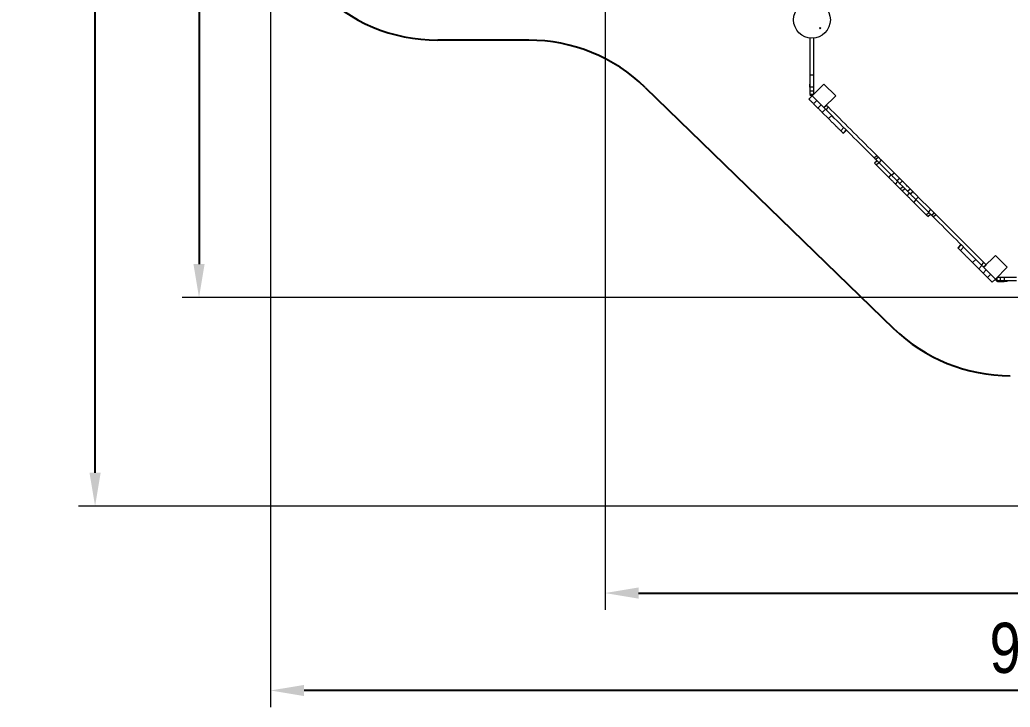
# Model space of a CAD drawing. Header units: millimetres. Extents: x -6077 to 4764, y -4093 to 4128.
# Drawn here: x -6077 to -156, y -4093 to 20 of the extents above; entities that cross this region are included whole.
import ezdxf

# ---------------------------------------------------------------- set-up
doc = ezdxf.new("R2010")
doc.units = ezdxf.units.MM
for name, color, linetype in [('DIKOM_ЗОНА', 80, 'Continuous'), ('DIKOM_ОБЪЕКТ', 7, 'Continuous'), ('DIKOM_РАЗМЕР_ЗОНА', 7, 'Continuous'), ('DIKOM_РАЗМЕР_ОБЪЕКТА', 7, 'Continuous')]:
    doc.layers.add(name, color=color, linetype=linetype)
doc.styles.add('style1', font='arial.ttf', dxfattribs={"width": 0.8})
doc.dimstyles.new('1-50', dxfattribs={"dimtxt": 300, "dimasz": 200, "dimexe": 100, "dimexo": 0, "dimgap": 100, "dimtad": 1, "dimdec": 0, "dimtxsty": 'style1', "dimcen": 0, "dimclrd": 7, "dimclre": 7, "dimadec": 1, "dimazin": 2, "dimtfac": 1, "dimtdec": 0, "dimtmove": 0, "dimatfit": 3, "dimfxl": 0, "dimlwd": 25, "dimlwe": 18, "dimarcsym": 0})

# ---------------------------------------------------------------- blocks, each defined once
blk = doc.blocks.new('A$Ceda28903')
at = {"color": 7, "linetype": 'Continuous', "lineweight": 15}
for p, q in [((4149.6, 2459.4), (4149.6, 2387.1)), ((4170.6, 2459.4), (4170.6, 2387.1)), ((4088.8, 2404.2), (4018.1, 2333.4)), ((4159.5, 2333.4), (4088.8, 2404.2)), ((4170.6, 2387.1), (4149.6, 2387.1)), ((4149.6, 2387.1), (4149.6, 2363.3)), ((4173.6, 2403.3), (4170.6, 2403.3)), ((4170.6, 2387.1), (4170.6, 2363.3)), ((4173.6, 2385.3), (4170.6, 2385.3)), ((4173.6, 2403.3), (4173.6, 2385.3)), ((4173.6, 2345.4), (4173.6, 2385.3)), ((4018.1, 2333.4), (4088.8, 2262.7)), ((4088.8, 2262.7), (4159.5, 2333.4)), ((4170.6, 2363.3), (4149.6, 2363.3)), ((4149.6, 2363.3), (4149.6, 2343.3)), ((4170.6, 2343.3), (4149.6, 2343.3)), ((4169.2, 2343.3), (4159.4, 2333.6)), ((4169.4, 2343.3), (4159.5, 2333.4)), ((4159.5, 2333.4), (4178.6, 2314.4)), ((4161.6, 2331.3), (4172.1, 2341.9)), ((4161.7, 2331.2), (4172.1, 2341.7)), ((4170.6, 2363.3), (4170.6, 2343.3)), ((4173.6, 2345.2), (4173.6, 2345.4)), ((4079.2, 2253.1), (4042.2, 2216.1)), ((4075.9, 2249.8), (4061, 2264.7)), ((4088.7, 2262.7), (4073.9, 2277.5)), ((4079.2, 2253.1), (4098.3, 2234.1)), ((4105.1, 2279.1), (4124.2, 2260)), ((4150.3, 2286.1), (4124.2, 2260)), ((4131.2, 2305.2), (4150.3, 2286.1)), ((4039.9, 2213.8), (4042.2, 2216.1)), ((4042.2, 2216.1), (4061.3, 2197)), ((4098.3, 2234.1), (4061.3, 2197)), ((3969.2, 2143.2), (3988.3, 2124.1)), ((3953.7, 2127.7), (3972.8, 2108.6)), ((3955.3, 2129.3), (3974.4, 2110.2)), ((3974.4, 2110.2), (3988.3, 2124.1)), ((3777.6, 1951.6), (3762.8, 1966.4)), ((3788.1, 1962.1), (3773.2, 1976.9)), ((3744, 1947.6), (3668.9, 1872.6)), ((3758.8, 1932.8), (3683.8, 1857.7)), ((3776, 1920.3), (3701, 1845.2)), ((3758.8, 1932.8), (3744, 1947.6)), ((3776, 1920.3), (3761.2, 1935.1)), ((3785.4, 1929.7), (3770.6, 1944.5)), ((3637, 1840.6), (3635.9, 1839.6)), ((3650.8, 1824.7), (3635.9, 1839.6)), ((3651.8, 1825.8), (3637, 1840.6)), ((3683.8, 1857.7), (3668.9, 1872.6)), ((3701, 1845.2), (3686.1, 1860.1)), ((3588.2, 1762.2), (3573.4, 1777)), ((3605.8, 1779.8), (3585.2, 1759.1)), ((3620.6, 1764.9), (3605.8, 1779.8)), ((3637.8, 1811.8), (3617.2, 1791.1)), ((3632, 1776.3), (3617.2, 1791.1)), ((3634.8, 1808.7), (3619.9, 1823.6)), ((3661, 1805.2), (3632, 1776.3)), ((3661, 1805.2), (3646.1, 1820.1)), ((3651.8, 1825.8), (3650.8, 1824.7)), ((3524.3, 1728), (3449.3, 1652.9)), ((3539.2, 1713.1), (3524.3, 1728)), ((3557.3, 1761), (3556.3, 1760)), ((3571.2, 1745.1), (3556.3, 1760)), ((3572.2, 1746.1), (3557.3, 1761)), ((3572.2, 1746.1), (3571.2, 1745.1)), ((3591.7, 1735.9), (3576.8, 1750.8)), ((3620.6, 1764.9), (3591.7, 1735.9)), ((3539.2, 1713.1), (3464.1, 1638.1)), ((3551.7, 1696), (3476.6, 1620.9)), ((3551.7, 1696), (3536.9, 1710.8)), ((3434.9, 1608.8), (3420, 1623.7)), ((3430.5, 1634.2), (3445.3, 1619.3)), ((3464.1, 1638.1), (3449.3, 1652.9)), ((3452.4, 1626.4), (3467.3, 1611.5)), ((3476.6, 1620.9), (3461.8, 1635.8)), ((3272.8, 1408.6), (3253.8, 1427.7)), ((3286.7, 1422.5), (3267.6, 1441.6)), ((3288.4, 1424.1), (3269.3, 1443.2)), ((3286.7, 1422.5), (3272.8, 1408.6)), ((3288.4, 1424.1), (3286.7, 1422.5)), ((3063.5, 1378.9), (2992.8, 1308.1)), ((3134.2, 1308.1), (3063.5, 1378.9)), ((2992.8, 1308.1), (3063.5, 1237.4)), ((3063.5, 1237.4), (3134.2, 1308.1)), ((3134.3, 1308.2), (3119.4, 1323.1)), ((3147.1, 1321.1), (3132.3, 1335.9)), ((3134.2, 1308.1), (3143.8, 1317.7)), ((3143.8, 1317.7), (3180.8, 1354.8)), ((3162.9, 1298.6), (3143.8, 1317.7)), ((3162.9, 1298.6), (3199.9, 1335.7)), ((3183.1, 1357.1), (3180.8, 1354.8)), ((3199.9, 1335.7), (3180.8, 1354.8)), ((2937.5, 1247.3), (2718.1, 1247.3)), ((2937.5, 1226.3), (2937.5, 1247.3)), ((3009.9, 1247.3), (2937.5, 1247.3)), ((3009.9, 1226.3), (3009.9, 1247.3)), ((3033.6, 1247.3), (3009.9, 1247.3)), ((3033.6, 1226.3), (3033.6, 1247.3)), ((3053.6, 1247.3), (3033.6, 1247.3)), ((3053.6, 1226.3), (3053.6, 1247.3)), ((3110.9, 1246.6), (3091.8, 1265.7)), ((3110.9, 1246.6), (3136.9, 1272.7)), ((3136.9, 1272.7), (3117.9, 1291.8)), ((2937.5, 1226.3), (2718.1, 1226.3)), ((3009.9, 1226.3), (2937.5, 1226.3)), ((2993.6, 1226.3), (2993.6, 1223.3)), ((3011.6, 1223.3), (2993.6, 1223.3)), ((3033.6, 1226.3), (3009.9, 1226.3)), ((3011.6, 1226.3), (3011.6, 1223.3)), ((3011.6, 1223.3), (3051.5, 1223.3)), ((3053.6, 1226.3), (3033.6, 1226.3)), ((3052, 1223.3), (3051.5, 1223.3)), ((3063.2, 1237.7), (3053.6, 1228.1)), ((3063.5, 1237.4), (3053.6, 1227.6)), ((3055.1, 1224.8), (3065.6, 1235.3)), ((3055.6, 1224.8), (3065.8, 1235.1)), ((3082.6, 1218.3), (3063.5, 1237.4))]:
    blk.add_line(p, q, dxfattribs=at)
at = {"color": 8, "linetype": 'Continuous', "lineweight": 15}
blk.add_line((3055.6, 1224.8), (3055.1, 1224.8), dxfattribs=at)
at = {"color": 7, "linetype": 'Continuous', "lineweight": 15, "flags": 128}
for points in [[(4150.3, 2286.1), (4153.1, 2288.8), (4155.8, 2291.6), (4158.5, 2294.3), (4161.1, 2296.9), (4163.6, 2299.4), (4166, 2301.8), (4168.2, 2304), (4170.3, 2306.1), (4172.2, 2307.9), (4173.8, 2309.6), (4175.2, 2311), (4176.4, 2312.2), (4177.4, 2313.1), (4178, 2313.8), (4178.4, 2314.2), (4178.6, 2314.4)], [(4061, 2264.7), (4044.7, 2248.4), (4028.3, 2232), (4011.9, 2215.5), (3995.3, 2199), (3978.6, 2182.3), (3961.9, 2165.6), (3945.1, 2148.7), (3928.2, 2131.8), (3911.2, 2114.9), (3894.2, 2097.8), (3877.1, 2080.7), (3859.9, 2063.6), (3842.7, 2046.3), (3825.4, 2029), (3808.1, 2011.7), (3790.7, 1994.3), (3773.2, 1976.9)], [(4073.9, 2277.5), (4073.7, 2277.4), (4073.3, 2276.9), (4072.6, 2276.2), (4071.6, 2275.2), (4070.4, 2274), (4068.9, 2272.5), (4067.2, 2270.8), (4065.3, 2268.9), (4063.2, 2266.9), (4061, 2264.7)], [(4088.8, 2262.7), (4088.7, 2262.6), (4085.5, 2259.4), (4082.3, 2256.3), (4079.2, 2253.1)], [(4124.2, 2260), (4120.9, 2256.7), (4117.6, 2253.4), (4114.3, 2250.1), (4111, 2246.8), (4107.8, 2243.5), (4104.6, 2240.3), (4101.4, 2237.2), (4098.3, 2234.1)], [(4039.9, 2213.8), (4026.7, 2200.7), (4010.1, 2184.1), (3993.5, 2167.4), (3976.8, 2150.7), (3959.9, 2133.9), (3943, 2117), (3926.1, 2100), (3909, 2083), (3891.9, 2065.9), (3874.7, 2048.7), (3857.5, 2031.5), (3840.2, 2014.2), (3822.9, 1996.9), (3805.5, 1979.5), (3788.1, 1962.1)], [(3988.3, 2124.1), (3989.9, 2125.7), (3991.7, 2127.5), (3993.7, 2129.5), (3996, 2131.8), (3998.5, 2134.2), (4001.1, 2136.9), (4003.9, 2139.7), (4006.9, 2142.7), (4010.1, 2145.8), (4013.3, 2149.1), (4016.7, 2152.5), (4020.3, 2156), (4023.9, 2159.6), (4027.5, 2163.3), (4031.3, 2167.1), (4035.1, 2170.8), (4038.9, 2174.6), (4042.7, 2178.5), (4046.5, 2182.3), (4050.3, 2186), (4054, 2189.8), (4057.7, 2193.4), (4061.3, 2197)], [(3972.8, 2108.6), (3972.8, 2108.6), (3973.1, 2108.9), (3973.6, 2109.4), (3974.4, 2110.2)], [(3762.8, 1966.4), (3762.7, 1966.3), (3762.4, 1966), (3761.8, 1965.4), (3760.9, 1964.6), (3759.8, 1963.5), (3758.5, 1962.2), (3757, 1960.7), (3755.4, 1959), (3753.6, 1957.3), (3751.7, 1955.4), (3749.8, 1953.4), (3747.8, 1951.5), (3745.9, 1949.5), (3744, 1947.6)], [(3773.2, 1976.9), (3771.4, 1975.1), (3769.7, 1973.3), (3768, 1971.7), (3766.5, 1970.1), (3765.1, 1968.8), (3763.9, 1967.6), (3763, 1966.6), (3762.8, 1966.4)], [(3788.1, 1962.1), (3786.3, 1960.2), (3784.5, 1958.5), (3782.9, 1956.8), (3781.3, 1955.3), (3780, 1953.9), (3778.8, 1952.7), (3777.8, 1951.8), (3777.6, 1951.6)], [(3777.6, 1951.6), (3777.5, 1951.5), (3777.2, 1951.2), (3776.6, 1950.6), (3775.8, 1949.7), (3774.7, 1948.6), (3773.4, 1947.3), (3771.9, 1945.8), (3770.2, 1944.2), (3768.5, 1942.4), (3766.6, 1940.5), (3764.6, 1938.6), (3762.7, 1936.6), (3760.7, 1934.7), (3758.8, 1932.8)], [(3785.4, 1929.7), (3785.3, 1929.6), (3785, 1929.3), (3784.5, 1928.7), (3783.6, 1927.9), (3782.6, 1926.9), (3781.4, 1925.7), (3780.1, 1924.4), (3778.8, 1923), (3777.4, 1921.6), (3776, 1920.3)], [(3635.9, 1839.6), (3634.6, 1838.3), (3633.1, 1836.8), (3631.5, 1835.1), (3629.7, 1833.3), (3627.8, 1831.4), (3625.8, 1829.5), (3623.8, 1827.5), (3621.8, 1825.5), (3619.9, 1823.6)], [(3668.9, 1872.6), (3666.3, 1870), (3663.6, 1867.2), (3660.8, 1864.5), (3658.1, 1861.7), (3655.4, 1859), (3652.7, 1856.3), (3650, 1853.7), (3647.5, 1851.1), (3645.1, 1848.7), (3642.8, 1846.4), (3640.6, 1844.3), (3638.7, 1842.4), (3637, 1840.6)], [(3683.8, 1857.7), (3681.1, 1855.1), (3678.4, 1852.4), (3675.7, 1849.7), (3672.9, 1846.9), (3670.2, 1844.2), (3667.5, 1841.5), (3664.9, 1838.8), (3662.3, 1836.3), (3659.9, 1833.9), (3657.6, 1831.6), (3655.5, 1829.4), (3653.5, 1827.5), (3651.8, 1825.8)], [(3701, 1845.2), (3698.1, 1842.4), (3695.2, 1839.4), (3692.2, 1836.5), (3689.2, 1833.5), (3686.3, 1830.5), (3683.3, 1827.5), (3680.4, 1824.6), (3677.5, 1821.8), (3674.8, 1819), (3672.1, 1816.3), (3669.6, 1813.8), (3667.2, 1811.4), (3664.9, 1809.2), (3662.8, 1807.1), (3661, 1805.2)], [(3573.4, 1777), (3571.4, 1775.1), (3569.5, 1773.1), (3567.5, 1771.1), (3565.5, 1769.1), (3563.6, 1767.2), (3561.8, 1765.4), (3560.1, 1763.8), (3558.6, 1762.3), (3557.3, 1761)], [(3619.9, 1823.6), (3615.8, 1819.5), (3611.6, 1815.3), (3607.4, 1811), (3603.1, 1806.7), (3598.8, 1802.4), (3594.5, 1798.1), (3590.2, 1793.8), (3585.9, 1789.5), (3581.7, 1785.3), (3577.5, 1781.1), (3573.4, 1777)], [(3617.2, 1791.1), (3616.2, 1790.1), (3615, 1788.9), (3613.6, 1787.6), (3612.2, 1786.2), (3610.7, 1784.7), (3609.3, 1783.3), (3608, 1781.9), (3606.8, 1780.7), (3605.8, 1779.8)], [(3650.8, 1824.7), (3649.5, 1823.4), (3648, 1821.9), (3646.3, 1820.3), (3644.5, 1818.5), (3642.6, 1816.6), (3640.7, 1814.6), (3638.7, 1812.6), (3637.8, 1811.8)], [(3556.3, 1760), (3554.6, 1758.2), (3552.6, 1756.3), (3550.5, 1754.1), (3548.2, 1751.9), (3545.8, 1749.4), (3543.2, 1746.9), (3540.6, 1744.3), (3537.9, 1741.6), (3535.2, 1738.8), (3532.4, 1736.1), (3529.7, 1733.3), (3527, 1730.6), (3524.3, 1728)], [(3571.2, 1745.1), (3569.4, 1743.4), (3567.5, 1741.4), (3565.3, 1739.3), (3563.1, 1737), (3560.6, 1734.6), (3558.1, 1732), (3555.5, 1729.4), (3552.8, 1726.7), (3550, 1724), (3547.3, 1721.2), (3544.5, 1718.5), (3541.8, 1715.8), (3539.2, 1713.1)], [(3591.7, 1735.9), (3589.8, 1734.1), (3587.7, 1732), (3585.5, 1729.8), (3583.1, 1727.4), (3580.6, 1724.8), (3577.9, 1722.2), (3575.1, 1719.4), (3572.3, 1716.5), (3569.4, 1713.6), (3566.4, 1710.7), (3563.4, 1707.7), (3560.4, 1704.7), (3557.5, 1701.7), (3554.6, 1698.8), (3551.7, 1696)], [(3585.2, 1759.1), (3584.3, 1758.3), (3582.3, 1756.3), (3580.3, 1754.3), (3578.4, 1752.4), (3576.6, 1750.6), (3575, 1748.9), (3573.5, 1747.4), (3572.2, 1746.1)], [(3632, 1776.3), (3631, 1775.3), (3629.8, 1774.1), (3628.5, 1772.8), (3627.1, 1771.3), (3625.6, 1769.9), (3624.2, 1768.4), (3622.8, 1767.1), (3621.6, 1765.9), (3620.6, 1764.9)], [(3420, 1623.7), (3402.6, 1606.2), (3385.2, 1588.9), (3367.9, 1571.5), (3350.6, 1554.2), (3333.4, 1537), (3316.2, 1519.9), (3299.1, 1502.7), (3282.1, 1485.7), (3265.1, 1468.7), (3248.2, 1451.8), (3231.4, 1435), (3214.6, 1418.3), (3198, 1401.6), (3181.4, 1385.1), (3164.9, 1368.6), (3148.5, 1352.2), (3132.3, 1335.9)], [(3434.9, 1608.8), (3417.4, 1591.4), (3400.1, 1574), (3382.7, 1556.7), (3365.4, 1539.4), (3348.2, 1522.2), (3331, 1505), (3313.9, 1487.9), (3296.9, 1470.9), (3279.9, 1453.9), (3263, 1437), (3246.2, 1420.2), (3229.5, 1403.4), (3212.8, 1386.8), (3196.3, 1370.2), (3183.1, 1357.1)], [(3430.5, 1634.2), (3430.3, 1634), (3429.3, 1633), (3428.1, 1631.8), (3426.8, 1630.4), (3425.3, 1628.9), (3423.6, 1627.3), (3421.8, 1625.5), (3420, 1623.7)], [(3449.3, 1652.9), (3447.4, 1651), (3445.4, 1649.1), (3443.5, 1647.1), (3441.5, 1645.2), (3439.7, 1643.3), (3437.9, 1641.5), (3436.2, 1639.9), (3434.7, 1638.4), (3433.4, 1637.1), (3432.3, 1636), (3431.5, 1635.1), (3430.9, 1634.6), (3430.6, 1634.2), (3430.5, 1634.2)], [(3445.3, 1619.3), (3445.2, 1619.1), (3444.2, 1618.1), (3443, 1617), (3441.6, 1615.6), (3440.1, 1614.1), (3438.5, 1612.4), (3436.7, 1610.7), (3434.9, 1608.8)], [(3464.1, 1638.1), (3462.2, 1636.2), (3460.3, 1634.2), (3458.3, 1632.3), (3456.4, 1630.3), (3454.5, 1628.5), (3452.7, 1626.7), (3451.1, 1625), (3449.6, 1623.5), (3448.3, 1622.2), (3447.2, 1621.1), (3446.3, 1620.3), (3445.8, 1619.7), (3445.4, 1619.4), (3445.3, 1619.3)], [(3476.6, 1620.9), (3475.3, 1619.6), (3473.9, 1618.2), (3472.5, 1616.8), (3471.2, 1615.5), (3470, 1614.3), (3469, 1613.3), (3468.2, 1612.5), (3467.6, 1611.9), (3467.3, 1611.6), (3467.3, 1611.5)], [(3272.8, 1408.6), (3271.3, 1407), (3269.4, 1405.2), (3267.4, 1403.2), (3265.2, 1400.9), (3262.7, 1398.5), (3260.1, 1395.8), (3257.2, 1393), (3254.2, 1390), (3251.1, 1386.9), (3247.8, 1383.6), (3244.4, 1380.2), (3240.9, 1376.7), (3237.3, 1373.1), (3233.6, 1369.4), (3229.9, 1365.6), (3226.1, 1361.9), (3222.3, 1358.1), (3218.5, 1354.2), (3214.7, 1350.4), (3210.9, 1346.7), (3207.2, 1342.9), (3203.5, 1339.3), (3199.9, 1335.7)], [(3132.3, 1335.9), (3130, 1333.7), (3128, 1331.6), (3126.1, 1329.7), (3124.4, 1328), (3122.9, 1326.6), (3121.7, 1325.3), (3120.7, 1324.4), (3120, 1323.6), (3119.6, 1323.2), (3119.4, 1323.1)], [(3110.9, 1246.6), (3108.1, 1243.9), (3105.3, 1241.1), (3102.6, 1238.4), (3100, 1235.8), (3097.5, 1233.3), (3095.1, 1230.9), (3092.9, 1228.7), (3090.9, 1226.6), (3089, 1224.8), (3087.3, 1223.1), (3085.9, 1221.7), (3084.7, 1220.5), (3083.8, 1219.6), (3083.1, 1218.9), (3082.7, 1218.5), (3082.6, 1218.3)], [(3136.9, 1272.7), (3140.3, 1276), (3143.6, 1279.3), (3146.9, 1282.6), (3150.1, 1285.9), (3153.4, 1289.2), (3156.6, 1292.4), (3159.8, 1295.5), (3162.9, 1298.6)]]:
    blk.add_lwpolyline(points, dxfattribs=at)
at = {"color": 7, "linetype": 'Continuous', "lineweight": 15}
for centre, radius in [((2608.6, 1236.8), 110), ((2658.6, 1286.3), 3.5)]:
    blk.add_circle(centre, radius, dxfattribs=at)
for centre, start, end in [((4168.6, 2345.4), 315, 0), ((4168.6, 2345.2), 314.99674, 359.99639), ((3051.5, 1228.3), 270, 315), ((3052, 1228.3), 270.00206, 315.01518)]:
    blk.add_arc(centre, 5, start, end, dxfattribs=at)
blk = doc.blocks.new('*D11')
at = {"layer": 'Defpoints', "color": 0, "transparency": 16777216}
for p in [(-2578.3, 1668.6), (3233.1, -1394.5), (3233.1, -3410.4)]:
    blk.add_point(p, dxfattribs=at)
at = {"layer": 'DIKOM_РАЗМЕР_ОБЪЕКТА', "color": 7, "lineweight": 18, "transparency": 16777216}
for p, q in [((-2578.3, 1668.6), (-2578.3, -3510.4)), ((3233.1, -1394.5), (3233.1, -3510.4))]:
    blk.add_line(p, q, dxfattribs=at)
at = {"layer": 'DIKOM_РАЗМЕР_ОБЪЕКТА', "color": 7, "lineweight": 25, "transparency": 16777216}
blk.add_line((-2378.3, -3410.4), (3033.1, -3410.4), dxfattribs=at)
at = {"layer": 'DIKOM_РАЗМЕР_ОБЪЕКТА', "color": 7, "transparency": 16777216}
for points in [[(-2378.3, -3377.1), (-2378.3, -3443.8), (-2578.3, -3410.4)], [(3033.1, -3377.1), (3033.1, -3443.8), (3233.1, -3410.4)]]:
    blk.add_solid(points, dxfattribs=at)
at = {"layer": 'DIKOM_РАЗМЕР_ОБЪЕКТА', "color": 0, "transparency": 16777216, "insert": (327.4, -3157.3), "char_height": 300, "attachment_point": 5, "style": 'style1'}
blk.add_mtext('5800', dxfattribs=at)
blk = doc.blocks.new('*D12')
at = {"layer": 'Defpoints', "color": 0, "transparency": 16777216}
for p in [(-4578.3, 1697.5), (4764.1, -1040.5), (-4578.3, -3993.4)]:
    blk.add_point(p, dxfattribs=at)
at = {"layer": 'DIKOM_РАЗМЕР_ЗОНА', "color": 7, "lineweight": 18, "transparency": 16777216}
for p, q in [((-4578.3, 1697.5), (-4578.3, -4093.4)), ((4764.1, -1040.5), (4764.1, -4093.4))]:
    blk.add_line(p, q, dxfattribs=at)
at = {"layer": 'DIKOM_РАЗМЕР_ЗОНА', "color": 7, "lineweight": 25, "transparency": 16777216}
blk.add_line((4564.1, -3993.4), (-4378.3, -3993.4), dxfattribs=at)
at = {"layer": 'DIKOM_РАЗМЕР_ЗОНА', "color": 7, "transparency": 16777216}
for points in [[(-4378.3, -3960.1), (-4378.3, -4026.8), (-4578.3, -3993.4)], [(4564.1, -3960.1), (4564.1, -4026.8), (4764.1, -3993.4)]]:
    blk.add_solid(points, dxfattribs=at)
at = {"layer": 'DIKOM_РАЗМЕР_ЗОНА', "color": 0, "transparency": 16777216, "insert": (92.9, -3740.2), "char_height": 300, "attachment_point": 5, "style": 'style1'}
blk.add_mtext('9300', dxfattribs=at)
blk = doc.blocks.new('*D13')
at = {"layer": 'Defpoints', "color": 0, "transparency": 16777216}
for p in [(-5627.3, 4128.1), (-1100, 4128.1), (3764.1, -2890.5)]:
    blk.add_point(p, dxfattribs=at)
at = {"layer": 'DIKOM_РАЗМЕР_ЗОНА', "color": 7, "lineweight": 18, "transparency": 16777216}
for p, q in [((-1100, 4128.1), (-5727.3, 4128.1)), ((3764.1, -2890.5), (-5727.3, -2890.5))]:
    blk.add_line(p, q, dxfattribs=at)
at = {"layer": 'DIKOM_РАЗМЕР_ЗОНА', "color": 7, "lineweight": 25, "transparency": 16777216}
blk.add_line((-5627.3, -2690.5), (-5627.3, 3928.1), dxfattribs=at)
at = {"layer": 'DIKOM_РАЗМЕР_ЗОНА', "color": 7, "transparency": 16777216}
for points in [[(-5660.7, 3928.1), (-5594, 3928.1), (-5627.3, 4128.1)], [(-5660.7, -2690.5), (-5594, -2690.5), (-5627.3, -2890.5)]]:
    blk.add_solid(points, dxfattribs=at)
at = {"layer": 'DIKOM_РАЗМЕР_ЗОНА', "color": 0, "transparency": 16777216, "insert": (-5880.5, 618.8), "char_height": 300, "attachment_point": 5, "rotation": 90, "style": 'style1'}
blk.add_mtext('7000', dxfattribs=at)
blk = doc.blocks.new('*D14')
at = {"layer": 'Defpoints', "color": 0, "transparency": 16777216}
for p in [(-1231, 2628.1), (-5005.8, -1642), (1070, -1642)]:
    blk.add_point(p, dxfattribs=at)
at = {"layer": 'DIKOM_РАЗМЕР_ОБЪЕКТА', "color": 7, "lineweight": 18, "transparency": 16777216}
for p, q in [((-1231, 2628.1), (-5105.8, 2628.1)), ((1070, -1642), (-5105.8, -1642))]:
    blk.add_line(p, q, dxfattribs=at)
at = {"layer": 'DIKOM_РАЗМЕР_ОБЪЕКТА', "color": 7, "lineweight": 25, "transparency": 16777216}
blk.add_line((-5005.8, 2428.1), (-5005.8, -1442), dxfattribs=at)
at = {"layer": 'DIKOM_РАЗМЕР_ОБЪЕКТА', "color": 7, "transparency": 16777216}
for points in [[(-5039.2, 2428.1), (-4972.5, 2428.1), (-5005.8, 2628.1)], [(-5039.2, -1442), (-4972.5, -1442), (-5005.8, -1642)]]:
    blk.add_solid(points, dxfattribs=at)
at = {"layer": 'DIKOM_РАЗМЕР_ОБЪЕКТА', "color": 0, "transparency": 16777216, "insert": (-5259, 493.1), "char_height": 300, "attachment_point": 5, "rotation": 90, "style": 'style1'}
blk.add_mtext('4270', dxfattribs=at)

msp = doc.modelspace()

# ---------------------------------------------------------------- linework, layer by layer
at = {"layer": 'DIKOM_ЗОНА', "color": 3}
for p, q in [((-3034.6, -102.5), (-3578.3, -102.5)), ((-2337.9, -385.2), (-853.2, -1827.3))]:
    msp.add_line(p, q, dxfattribs=at)
for centre, start, end in [((-3578.3, 897.5), 180, 270), ((-3034.6, -1102.5), 45.83341, 90), ((-156.4, -1110), 225.83341, 270)]:
    msp.add_arc(centre, 1000, start, end, dxfattribs=at)

# ---------------------------------------------------------------- block references
at = {"layer": 'DIKOM_ОБЪЕКТ', "rotation": 270}
msp.add_blockref('A$Ceda28903', (-2578.3, 2628.1), dxfattribs=at)

# ---------------------------------------------------------------- dimensions: what is measured, and where the dimension line sits
at = {"layer": 'DIKOM_РАЗМЕР_ЗОНА'}
dim = msp.add_linear_dim(base=(-5627.3, 4128.1), p1=(3764.1, -2890.5), p2=(-1100, 4128.1), angle=270, text='7000', dimstyle='1-50', dxfattribs=at)
dim.commit()
dim.dimension.update_dxf_attribs({"geometry": '*D13', "text_midpoint": (-5627.3, 618.8), "dimtype": 160})
dim = msp.add_linear_dim(base=(-4578.3, -3993.4), p1=(4764.1, -1040.5), p2=(-4578.3, 1697.5), text='9300', dimstyle='1-50', dxfattribs=at)
dim.commit()
dim.dimension.update_dxf_attribs({"geometry": '*D12', "text_midpoint": (92.9, -3993.4), "dimtype": 160})
at = {"layer": 'DIKOM_РАЗМЕР_ОБЪЕКТА'}
dim = msp.add_linear_dim(base=(-5005.8, -1642), p1=(-1231, 2628.1), p2=(1070, -1642), angle=90, dimstyle='1-50', dxfattribs=at)
dim.commit()
dim.dimension.update_dxf_attribs({"geometry": '*D14', "text_midpoint": (-5005.8, 493.1), "dimtype": 160})
dim = msp.add_linear_dim(base=(3233.1, -3410.4), p1=(-2578.3, 1668.6), p2=(3233.1, -1394.5), text='5800', dimstyle='1-50', dxfattribs=at)
dim.commit()
dim.dimension.update_dxf_attribs({"geometry": '*D11', "text_midpoint": (327.4, -3410.4), "dimtype": 160})

doc.saveas('drawing.dxf')
